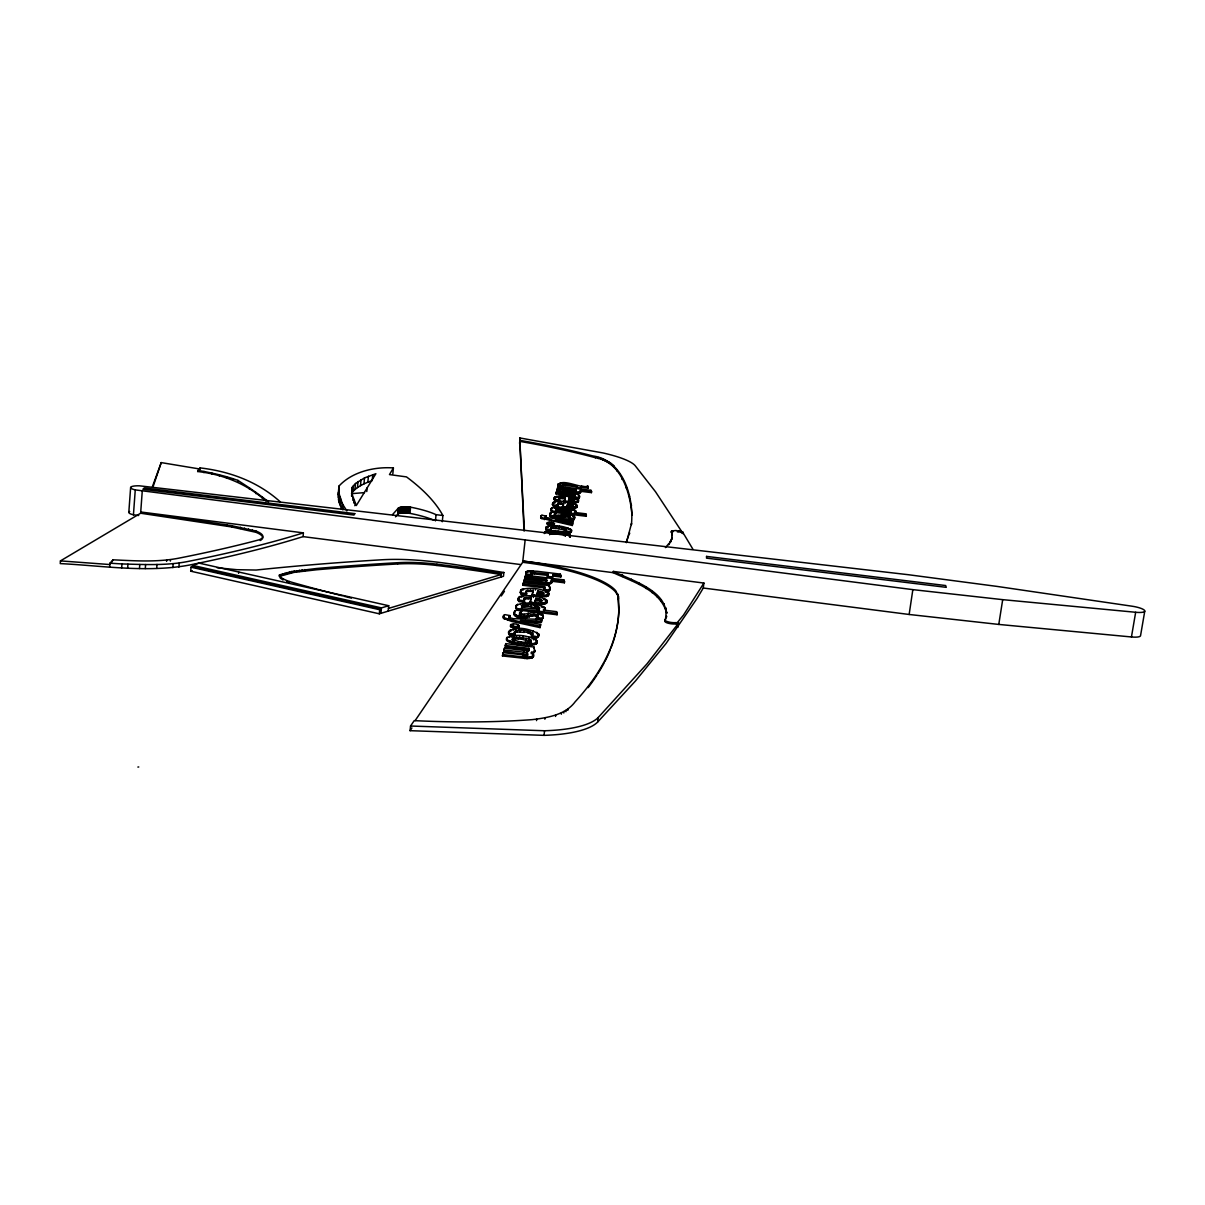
<?xml version="1.0" encoding="UTF-8"?>
<svg xmlns="http://www.w3.org/2000/svg" width="1205" height="1205" viewBox="0 0 1205 1205"><rect width="100%" height="100%" fill="white"/><g stroke="black" fill="none" stroke-linecap="round" stroke-linejoin="round"><path stroke-width="1.5" d="M529.04 648.893L528.875 650.986L528.739 649.721L505.121 646.829L505.272 645.443L528.89 648.32L529.025 649.585L523.934 650.414L504.488 648.124L503.961 649.962L503.811 651.363L527.383 654.631L526.66 652.508L503.961 649.962M519.536 612.878C525.395 617.126 536.33 608.194 543.124 615.122L543.244 617.653L541.376 619.581L536.21 618.632L537.43 616.689C536.24 609.866 519.792 621.675 514.354 613.526L514.595 611.372L516.478 610.076L521.765 611.025L519.385 614.204L521.765 611.025M554.074 499.307L554.601 497.078C562.268 495.059 571.637 496.174 578.596 499.924C577.647 505.678 568.233 501.642 564.121 502.003L565.1 497.575L559.391 497.786L559.466 500.949L555.008 500.572L554.074 498.78L555.309 497.755M554.21 497.665L555.128 499.442L559.587 499.834M574.951 495.797L573.881 497.801L578.34 498.554L579.394 497.56L578.4 494.336L556.469 491.67L556.153 492.8L574.634 495.044L574.83 496.912L574.875 495.376M579.394 497.56L579.274 495.285M557.975 506.492L553.472 506.1L552.523 504.82L553.065 502.56C565.491 496.927 593.99 510.754 562.675 507.546L563.669 503.042L557.9 503.283L557.975 506.492L557.493 504.699M552.523 504.82L552.673 503.148M672.013 538.816L672.149 537.656L668.655 544.796L672.013 538.816L671.637 530.968L675.915 530.516L682.557 531.962L692.875 549.149M352.011 487.528L352.387 495.074L356.319 505.513L375.885 473.701L364.513 477.903L355.52 483.491L352.011 487.528L351.649 496.249L352.011 492.453M544.826 587.046L544.75 588.899L544.434 587.889L522.97 585.284L523.106 583.988L544.57 586.609L543.591 590.119L548.772 591.022L550.098 588.868M523.106 583.988L523.557 582.467L548.998 585.57C552.854 589.14 546.663 591.444 543.741 588.823M520.319 592.559L521.012 589.772C529.748 586.91 541.15 588.191 548.908 593.071L548.471 595.616L546.452 596.505L534.237 596.279L531.917 595.963L533.273 590.209L526.57 590.631L525.742 592.724L526.525 594.668L521.343 594.246L520.319 592.559L521.012 589.772M520.515 590.571L521.479 592.95L526.675 593.372L526.525 594.668M519.867 596.55L518.346 597.996L518.873 600L524.567 600.858L524.431 602.169L518.722 601.31L518.195 599.307L519.867 596.55C528.724 594.984 539.509 595.406 547.07 600.527L546.618 603.118L544.585 604.021L529.869 603.494L531.254 597.62L526.013 597.575L523.783 598.87L524.431 602.169M262.072 539.222A32.897 7.923 4.7 0 0 255.912 532.294L231.601 526.947L140.639 513.225L60.431 560.897L60.25 563.594C103.118 565.748 146.98 572.977 189.667 565.009A1166.018 213.225 1.8 0 0 303.058 536.617L520.545 564.543M683.145 532.354L682.994 533.514L655.52 491.761L635.246 465.763A65.447 13.345 6.6 0 0 603.208 452.99L519.762 437.942L519.882 440.352A257.283 55.791 6 0 1 592.74 455.927C623.572 460.039 634.192 498.147 631.405 524.597L631.54 523.452L626.389 542.627L626.525 541.437M109.64 567.224L109.926 563.202L113.119 559.828C135.306 560.852 157.945 562.419 179.846 557.96A1150.956 209.052 1.8 0 0 259 539.855A32.897 7.908 4.7 0 0 256.017 531.043L231.706 525.711L140.729 511.989L303.389 532.881L303.058 536.617M113.119 559.828L110.89 563.413M121.675 567.962L121.961 563.94C144.6 564.543 167.691 565.853 189.983 561.048A1166.455 212.095 1.8 0 0 303.389 532.881M128.815 512.366L130.622 487.513M127.655 568.218L127.941 564.211M138.696 515.499L133.439 514.821L135.261 489.893A10.725 2.425 4.4 0 1 130.848 487.061A10.725 2.425 4.4 0 1 139.419 485.811L908.434 574.725L997.062 586.413L1131.947 606.19A12.276 2.756 9.4 0 1 1144.645 610.558A12.276 2.756 9.4 0 1 1135.667 612.276L1002.696 599.653L912.848 589.637L135.261 489.893M392.83 473.776L393.402 467.932C374.65 466.576 352.176 471.682 338.951 486.097L339.177 493.99L342.13 502.982L341.557 509.218L338.605 500.15L338.394 492.182M140.639 513.225L142.28 490.796M139.479 568.519L139.78 564.512M145.308 568.549L145.594 564.543M280.343 501.913C257.96 481.714 229.733 471.321 200.075 467.901L199.985 469.046L161.229 462.6L152.899 487.257M156.68 568.399L156.981 564.407M166.591 561.379L166.697 560.054M170.372 561.093L170.477 559.768M172.857 567.615L173.159 563.639M178.897 567.133L179.199 563.157M266.004 501.129C246.904 483.883 223.091 474.393 197.65 471.517L200.075 467.901M217.141 567.766L236.888 569.694L256.123 570.04A2531.585 1092.061 17.9 0 1 379.711 559.903C421.449 557.177 462.886 566.049 503.871 572.495L503.464 576.291L379.319 613.812L190.706 571.185L191.023 567.194L192.454 566.696L381.322 609.248L379.711 609.73L191.023 567.194M192.454 566.696L192.559 565.371L199.006 563.112L388.718 605.723L388.191 611.131M203.886 472.631L203.976 471.471L197.741 470.357M211.839 474.258L211.929 473.098L203.976 471.471M219.355 476.005L219.446 474.845L211.929 473.098M226.389 477.873L226.48 476.713L219.446 474.845M227.082 526.269L227.188 525.034M232.866 479.831L232.957 478.671L226.48 476.713M231.601 526.947L231.706 525.711M237.837 481.563L237.927 480.403L232.957 478.671M240.322 528.498L240.428 527.263M521.69 606.251L521.795 607.425L537.686 609.353C543.47 605.497 521.298 601.37 521.479 608.254C524.928 602.666 537.325 610.122 539.584 607.787M238.635 573.354L238.741 572.014M244.479 529.372L244.585 528.121M249.375 489.125L249.48 487.95L237.927 480.403M248.471 530.29L248.576 529.04M252.297 531.269L252.387 530.019M255.972 493.689L256.078 492.514L249.48 487.95M255.912 532.294L256.017 531.043M262.344 498.328L262.434 497.138L256.078 492.514M503.871 572.495L501.295 573.264A506.281 149.947 5.3 0 0 436.948 564.196A63.835 16.117 5.8 0 0 397.74 562.705L386.579 563.353A2478.534 1063.202 17.7 0 0 316.508 568.504L291.7 571.532L279.394 575.056L279.274 576.382L294.035 572.375L316.388 569.799A2477.781 1064.648 17.7 0 1 386.459 564.618L397.62 563.97A63.835 16.147 5.8 0 1 436.812 565.461A506.205 150.203 5.3 0 1 501.144 574.544L388.447 608.435M280.373 578.249L279.394 575.056M281.036 575.719L281.142 574.393M281.473 579.198L280.494 576.924M282.904 575.071L283.024 573.761M282.919 580.132L283.039 578.807L281.593 577.858M284.907 574.469L285.028 573.143M287.016 573.896L287.136 572.571M286.805 581.955L286.926 580.629L283.039 578.807M289.245 573.354L289.366 572.044M289.2 582.828L289.305 581.488L286.926 580.629M291.595 572.857L291.7 571.532M294.035 572.375L294.156 571.065M296.581 571.953L296.701 570.643M299.217 571.547L299.337 570.236M301.958 571.185L302.078 569.89M304.775 570.869L304.895 569.558M338.198 494.788L338.951 486.097M338.274 497.439L338.831 491.324M338.605 500.15L339.177 493.99M339.207 502.892L339.765 496.716M339.915 504.805L340.488 498.614M342.777 509.836L343.214 505.136L342.13 502.982M364.482 492.619L351.529 493.658L352.899 491.58L353.472 485.525M352.794 500.271L353.035 497.725M353.698 502.982L353.939 500.421M352.899 491.58L354.948 489.531L355.52 483.491M354.857 505.723L355.098 503.163M354.948 489.531L357.478 487.558L358.051 481.533M357.478 487.558L360.491 485.675L361.048 479.68M360.491 485.675L363.955 483.883L364.513 477.903M363.955 483.883L367.856 482.196L368.429 476.246M613.33 571.426L703.901 583.054L703.268 588.025L697.047 598.463L666.124 643.38L635.622 680.795L597.665 722.021A94.593 28.016 6.2 0 1 544.042 735.351L410.077 730.682L410.559 726.013L544.57 730.757A94.638 27.881 6.2 0 0 598.192 717.532L647.085 663.744L678.355 623.392L676.231 623.874A6.703 1.732 7.2 0 1 668.835 623.377A6.703 1.732 7.2 0 1 664.874 621.223C673.203 592.453 633.017 580.915 613.33 571.426L613.179 572.661C632.791 581.879 660.671 589.848 666.787 613.39L666.937 612.08M372.767 474.665L372.209 480.599L367.856 482.196M379.319 613.812L379.711 609.73M380.916 613.33L381.443 607.892L388.718 605.723M395.481 516.855L397.876 514.174L398.478 507.953L402.38 506.944L410.574 507.169A57.147 13.195 5.6 0 1 436.059 514.671L442.898 515.514L442.265 521.735M397.876 514.174L398.93 507.682M398.328 513.887L399.563 507.441M398.945 513.646L400.346 507.23M399.744 513.435L400.678 513.255L401.295 507.064M400.678 513.255L401.762 513.134L402.38 506.944M397.62 563.97L397.74 562.705M401.762 513.134L402.967 513.059L403.57 506.868M402.967 513.059L404.247 513.029L404.865 506.838M404.247 513.029L405.618 513.044L406.236 506.853M405.618 513.044L407.049 513.104L407.667 506.913M407.049 513.104L408.495 513.21L409.113 507.019M433.303 519.957A57.117 13.315 5.6 0 0 409.956 513.36L410.574 507.169M435.427 520.906L436.059 514.671M436.812 565.461L436.948 564.196M366.772 491.535L367.179 487.784M500.873 577.075L501.295 573.264M519.762 437.942L524.024 531.013M519.551 443.44L519.882 440.352M509.278 615.996L509.866 617.638L513.42 618.737L541.934 619.295L541.482 621.102L520.304 620.394L540.638 624.491L540.051 627.609L511.553 621.388L503.494 618.286L503.449 615.845L504.88 614.625L510.001 615.574L509.143 617.337L510.001 615.574M503.494 618.286L503.449 615.845M504.006 615.122L503.298 617.201M504.036 618.798L503.645 616.945M504.895 619.295L504.187 617.457M505.272 645.443L505.799 643.621L534.056 647.07L534.674 651.845L531.239 653.728L531.405 652.327L533.032 653.577L533.514 656.514L532.143 657.945L527.082 658.623L502.47 655.957L503.178 652.673L525.5 655.083L527.157 654.812L527.549 653.231M503.178 652.673L502.47 655.957M504.488 648.124L503.811 651.363M507.561 620.304L507.712 618.963L505.046 617.954M505.648 645.006L505.799 643.621M506.657 637.927L506.552 640.126C514.671 645.79 527.157 646.904 536.496 643.771L537.053 640.819C528.89 635.472 515.348 633.243 506.657 637.927L506.552 640.126M508.811 617.804L508.947 616.463M507.004 638.545L507.154 637.174M507.169 640.955L506.702 638.755M509.866 617.638L509.715 618.978L508.932 618.436M508.51 632.565C514.354 624.657 531.104 629.221 538.725 633.951L538.665 636.18L536.662 638.048L531.315 637.008L531.465 635.638C535.984 630.501 513.36 626.645 514.294 634.402L514.912 635.261L509.338 634.839L509.067 631.691M508.6 633.83L508.661 631.194M508.314 641.768L507.32 639.569M509.338 634.839L508.751 632.459M510.378 626.178C510.363 622.443 520.018 623.452 519.024 627.233C517.517 629.115 507.817 627.368 511.809 625.515M509.549 637.46L509.7 636.089M510.287 629.658L510.137 631.013L511.658 630.531M510.543 626.645L510.95 624.416M511.342 627.127L510.528 624.823M509.941 642.521L510.092 641.135L508.465 640.382M511.462 637.144L511.628 635.773M512.637 627.549L512.788 626.193L511.492 625.772M536.21 618.632L537.279 618.029C536.089 611.191 519.641 623.015 514.204 614.866L514.204 612.215M514.204 614.866L514.354 613.526M514.053 613.541L514.595 611.372M513.255 625.44L513.405 624.07M514.701 615.454L514.851 614.113M515.258 610.769L514.46 612.712M512.743 638.228C511.779 643.304 512.155 636.029 515.409 637.566C520.605 637.882 526.811 637.4 531.254 640.488C527.233 643.967 516.478 642.069 512.471 638.635M512.02 643.229L512.185 641.843L510.092 641.135M513.586 630.215L513.737 628.844M545.187 608.645L543.259 610.046L556.559 611.658L557.087 614.761L516.719 609.851L516.132 605.558C524.296 600.843 537.084 603.404 545.097 607.892L545.037 609.956L545.097 607.892M516.026 608.495L516.132 605.558M516.614 604.805L515.996 606.883M512.727 640.879L512.878 639.509M514.354 627.85L514.505 626.48L512.788 626.193M515.484 615.981L515.635 614.64M512.321 640.021L513.33 637.927M513.782 636.978L513.933 635.607M516.719 609.851L516.162 607.169M514.294 634.402L514.686 631.571M517.427 605.513L517.578 604.187M518.15 600.03L518.346 597.996M513.179 639.298L514.219 637.701M516.538 616.463L516.689 615.122M518.361 600.723L518.496 599.412M415.107 720.635L522.669 562.298L525.154 539.93M514.219 633.469L515.288 631.149M518.707 598.493L518.858 597.183M514.912 635.261L514.369 632.098M518.722 601.31L518.873 600M514.625 640.337L514.475 641.708L513.435 641.301M515.891 630.064L516.041 628.709M516.101 627.971L516.252 626.615L519.174 625.877M514.565 643.877L514.716 642.491L512.185 641.843M519.174 601.747L519.325 600.436M514.053 639.072L515.243 638.936L515.409 637.566M515.138 632.52L516.177 630.863M517.864 616.87L518.014 615.529M520.53 593.237L520.665 591.941M520.891 593.824L521.042 592.529M516.478 636.978L516.629 635.607M516.026 632.233L517.201 632.068L517.352 630.697M517.578 627.895L517.728 626.525M521.343 594.246L521.479 592.95M518.03 626.269L518.18 624.913M521.178 597.409L521.328 596.098M521.87 590.45L522.021 589.155M520.62 604.744L520.771 603.419M519.476 617.216L519.626 615.875M518.602 627.624L518.752 626.269M520.259 613.104L520.409 611.763M523.557 582.467L522.97 585.284M518.542 630.095L518.692 628.739M518.994 625.395L519.024 627.233M551.408 579.921L551.272 581.187L564.392 582.783L564.527 581.518L551.408 579.921L551.423 583.22L547.913 584.259L523.934 581.925L524.521 579.138L542.16 581.217L546.739 580.449L546.302 579.289L525.229 576.728L525.079 577.993L546.151 580.569L546.588 581.729L546.739 580.449M520.5 615.574L520.65 614.249M523.301 589.998L523.452 588.718M524.521 579.138L523.934 581.925M517.502 644.449L517.653 643.048L514.716 642.491M515.243 638.936L518.346 638.936L518.496 637.566M521.81 607.169L521.961 605.844M523.015 597.123L523.166 595.812M531.571 575.764L530.908 574.424L532.505 573.761L547.793 575.372L547.944 574.122L532.64 572.511L531.043 573.173L531.571 575.764L526.66 575.418L526.239 571.727L529.356 570.839L537.581 571.336L560.295 574.107L560.958 575.704L560.807 576.969L552.869 575.99L552.297 578.28L553.02 574.74L560.958 575.704M564.527 581.518L563.865 579.891L525.651 575.237L525.079 577.993M521.343 617.487L521.494 616.162M522.368 606.838L522.518 605.513M525.922 574.634L525.877 572.33M525.726 573.595L526.239 571.727M521.765 615.815L521.901 614.475M522.804 604.579L522.955 603.268M519.506 637.129L519.656 635.758M517.201 632.068L520.244 632.038L520.394 630.682M526.962 571.29L526.103 572.993M523.211 606.597L523.362 605.287M523.753 601.295L523.783 598.87M526.66 575.418L526.073 573.369M523.633 600.18L524.476 598.057M527.85 572.255L528.001 570.989M521.464 630.275L521.614 628.905M524.341 606.446L524.491 605.136M524.326 599.352L525.139 597.77M525.862 593.809L525.892 591.429M525.742 592.724L526.57 590.631M520.786 644.916L520.937 643.53L517.653 643.048M524.988 599.081L526.013 597.575M521.283 643.063L521.434 641.678M524.145 615.77L524.296 614.43M525.35 604.579L525.5 603.268M526.434 591.926L527.218 590.36M529.206 572.089L529.356 570.839M524.597 617.758L524.747 616.418M525.726 606.386L525.862 605.061M531.104 641.873L522.292 639.298L522.443 637.912M522.789 637.46L522.94 636.089M527.082 591.64L528.076 590.164M532.987 633.755C533.905 637.294 526.992 630.471 524.1 632.384L524.25 631.013M525.47 620.47L525.32 621.825L541.331 622.443L541.934 619.295M530.848 572.059L530.998 570.793M525.907 617.758L526.058 616.418M527.308 606.416L527.459 605.091M525.862 598.885L528.152 598.749L528.287 597.439M530.908 574.424L531.043 573.173M531.059 575.192L531.194 573.926M531.39 573.972L531.526 572.706M528.227 604.744L528.377 603.419M522.578 656.394L522.729 654.978M527.097 617.653L527.248 616.312M524.085 645.247L524.25 643.862L534.192 643.5L537.129 641.647M527.941 591.459L530.2 591.324L530.336 590.028M523.467 653.713L523.633 652.312M523.783 651.8L523.934 650.414M528.001 614.279L528.152 612.938M532.505 573.761L532.64 572.511M532.776 572.134L532.911 570.884M525.199 643.41L525.35 642.024M530.411 597.198L530.562 595.888M526.118 639.885L526.269 638.514M527.624 631.028L527.775 629.673M529.146 617.201L529.296 615.86M531.254 597.62L531.104 598.915L528.152 598.749M524.702 658.517L524.853 657.117L530.968 656.936L533.679 655.098M556.605 520.937L573.173 521.705L573.309 520.545L555.279 519.732L572.721 523.03L572.285 525.485L540.849 518.105L540.759 516.132L541.919 515.258L546.317 516.026L545.338 517.834L546.151 518.707L545.458 516.674L546.317 516.026M531.043 603.645L531.194 602.334L530.019 602.169M534.357 573.806L534.508 572.541M525.335 656.484L525.5 655.083M527.986 633.002L528.152 631.631M531.104 606.748L531.254 605.422M540.849 518.105L541.196 515.604M526.525 651.905L526.69 650.504M527.112 645.398L527.278 644.012M531.917 595.963L533.273 590.209M541.316 518.481L540.759 516.132M526.299 656.409L526.449 654.993M526.495 653.908L526.66 652.508M533.077 596.129L533.228 594.833L532.053 594.668M541.919 515.258L540.623 517.291M532.218 603.795L532.369 602.485L531.194 602.334M528.272 643.395L528.423 642.009M531.104 616.388L531.254 615.062M533.378 597.499L533.529 596.204M542.069 518.873L541.452 517.322M527.007 656.228L527.157 654.812M527.474 651.815L527.624 650.414M528.92 638.499L529.07 637.114M529.537 633.363L529.688 631.992M528.995 640.623L529.146 639.237M527.082 658.623L527.233 657.207M534.237 596.279L534.387 594.984L533.228 594.833M527.715 655.55L527.865 654.149M528.182 651.634L528.332 650.248M532.203 615.906L532.354 614.565M528.739 649.721L528.89 648.32M529.447 643.259L529.598 641.873M535.366 590.119L535.517 588.823M530.019 641.03L530.17 639.644M530.818 633.755L530.983 632.384M529.808 645.383L529.974 643.997M530.321 643.033L530.471 641.647M533.212 615.604L533.363 614.279M534.493 605.497L534.643 604.187M530.727 641.437L530.878 640.066M535.11 601.159L534.96 602.47L535.894 598.192L541.858 600.527L535.11 601.159L535.894 598.192M544.374 519.656L544.509 518.481L542.205 517.713M531.812 634.192L531.962 632.821M534.719 607.29L534.869 605.979M529.131 658.563L529.281 657.162M531.149 642.31L531.254 640.488M534.252 615.514L534.402 614.188M535.517 604.157L535.653 602.831L543.078 602.967L546.754 601.807M545.338 517.834L545.458 516.674M532.474 634.643L532.64 633.273M537.099 593.688L536.948 594.984L537.867 590.781L543.771 593.071L537.099 593.688L537.867 590.781M545.473 518.286L545.729 516.327M532.926 632.203L533.077 630.848M544.314 533.559L544.841 531.827C552.99 529.763 563.006 530.697 570.281 534.93L570.251 536.722L570.281 534.93M537.49 596.626L537.641 595.315L544.976 595.451L548.998 593.688M544.841 531.827L544.705 533.017L545.684 531.39M530.818 658.352L530.968 656.936M532.128 645.217L532.279 643.832M535.502 615.604L535.653 614.279M551.257 530.727L546.513 530.336L546.287 526.856C554.3 524.672 564.241 525.787 571.456 529.929L571.426 531.751L569.799 533.077L565.235 532.233L566.184 530.637C565.642 527.097 550.73 524.145 550.7 530.095L551.257 530.727L550.73 528.227M537.264 605.995L537.415 604.684M545.85 529.582L545.865 527.489M533.484 639.84L533.649 638.469M541.813 600.165L541.708 601.837L538.063 599.939L538.198 598.629M546.287 526.856L545.729 528.664M532.249 652.869L532.881 654.978L533.032 653.577M537.43 607.938L537.581 606.627M547.401 519.114L547.522 517.954L546.287 517.548M532.143 657.945L532.294 656.529M532.52 653.471L534.824 650.444M536.692 615.83L536.843 614.505M546.513 530.336L545.986 528.408M547.191 524.356C546.136 520.62 556.333 521.976 554.059 525.184C550.595 526.736 543.274 522.789 550.926 523.618L551.062 522.443M536.346 622.187L536.496 620.846M537.535 610.679L537.686 609.353M538.394 604.353L538.545 603.027M539.433 595.195L539.584 593.899M547.025 527.549L547.16 526.374M547.371 523.708L547.507 522.533M534.041 644.886L534.192 643.5M537.46 614.188L537.611 612.863M543.38 592.363L542.973 594.909L543.576 594.005L540.006 592.499L540.141 591.203M546.814 532.264L546.95 531.074M533.89 648.456L534.056 647.07M537.279 618.029L537.43 616.689M537.475 616.177L537.626 614.836M538.409 608.299L538.56 606.989M539.599 598.539L539.75 597.243M547.883 524.717L547.16 522.834M533.047 657.343L533.574 654.345M533.544 653.11L533.71 651.709M535.261 639.222L536.255 641.391L536.421 640.006M548.215 523.542L548.35 522.368M537.927 617.081L538.033 615.258M538.921 608.917L538.771 610.242L539.629 608.209M534.282 652.568L534.448 651.182M539.072 608.691L539.222 607.365M540.021 600.482L540.156 599.171M540.352 596.821L540.488 595.511M548.305 527.218L548.441 526.043M549.616 514.761L551.589 512.065L586.308 516.282L585.796 513.812L574.393 512.426L575.418 512.035C572.541 506.371 558.307 506.446 551.483 508.164L551.724 512.065L549.796 515.74C555.746 521.208 564.377 514.656 570.07 517.713C567.013 511.733 555.369 520.922 549.932 514.58L549.736 513.601M549.796 515.74L549.932 514.58M549.917 514.143L550.052 512.999M535.517 644.404L535.668 643.018M536.692 633.664L536.843 632.294M539.042 614.52L539.192 613.194M549.013 525.049L549.134 523.874L548.019 523.542M550.444 513.707L550.58 512.562M536.662 638.048L538.816 634.809M541.527 595.165L541.663 593.869M548.426 532.053L548.561 530.863M549.435 523.497L549.57 522.322M550.248 516.177L550.369 515.017M541.934 593.026L542.084 591.745M551.077 511.056L551.107 508.721M550.986 509.866L551.483 508.164M536.496 643.771L536.662 642.401M540.864 604.383L541.015 603.072M541.06 602.395L541.482 599.819M537.053 640.819L536.963 643.018M550.926 516.583L551.062 515.424M549.39 532.971C548.215 534.387 563.579 534.297 565.371 534.598C563.187 532.429 545.865 530.366 551.288 534.237M551.197 509.911L551.724 512.065L556.138 512.833L554.18 515.333L556.138 512.833M552.282 507.727L551.363 509.308M538.033 637.189L538.183 635.818M540.397 614.927L540.548 613.586M543.952 584.229L544.088 582.949L549.57 582.783L551.965 581.262M549.48 533.875L549.616 532.685M550.474 525.29L550.595 524.115L549.134 523.874M552.734 505.332L552.658 503.69M552.538 504.293L553.065 502.56M541.663 607.154L541.813 605.844M542.792 596.867L542.943 595.556M549.646 534.794L550.098 532.459M551.845 516.945L551.98 515.785M553.08 505.784L552.869 504.202M538.665 636.18L538.725 633.951M550.504 530.787L550.369 531.962L552.658 532.008L552.794 530.818M543.621 594.366L543.726 592.709M550.7 530.095L550.971 527.835M553.472 506.1L553.2 504.639M552.944 503.69L553.908 502.093M554.27 499.804L554.405 498.689M554.481 498.192L554.601 497.078M540.051 627.609L540.638 624.491M544.434 587.889L544.57 586.609M550.7 533.499L550.836 532.309M541.527 615.394L541.678 614.053M542.928 604.277L543.078 602.967M550.595 529.402L551.468 527.549M554.616 500.256L554.737 499.126M541.376 619.581L543.395 616.312M551.965 525.41L552.101 524.235L554.541 523.738M552.99 517.261L553.125 516.117M555.008 500.572L555.128 499.442M541.331 622.443L541.482 621.102M543.922 599.804L544.073 598.508M546.151 580.569L546.302 579.289M551.333 528.724L552.206 527.338M552.387 523.859L552.523 522.684M543.229 607.817L543.38 606.492M551.694 533.423L551.83 532.233M574.74 496.49L556.032 493.914L556.469 491.67M544.826 596.761L544.976 595.451M546.076 584.305L546.226 583.039M546.498 581.081L546.633 579.816M554.842 508.344L554.963 507.2M580.644 492.258L580.117 491.248L591.429 492.619L591.565 491.519L580.253 490.149L580.644 492.258L579.65 493.131L573.957 493.417L556.725 491.429L557.162 489.185C561.033 487.633 574.288 494.261 575.839 489.607L557.659 487.392L557.538 488.492L576.02 491.098M542.491 618.813L542.642 617.472M553.2 525.365L553.336 524.19M557.162 489.185L556.725 491.429M543.124 615.122L543.244 617.653M545.805 592.378L545.94 591.083M552.071 528.528L553.2 527.248M556.514 497.439L556.65 496.324M577.059 485.751L576.517 488.552L577.059 485.751C574.755 486.88 562.524 481.684 563.142 485.811L563.021 486.91L558.126 485.992C560.295 476.668 582.783 489.863 587.679 485.916L588.161 488.221L581.307 487.377L581.443 486.278L588.296 487.121M544.585 604.021L544.72 602.711M554.375 517.548L554.511 516.388M554.872 514.52L554.993 513.375M591.565 491.519L590.932 490.299L557.975 486.278L557.538 488.492M558.126 485.992L558.337 483.672M544.479 607.184L544.946 609.218M545.383 600.482L545.534 599.171M544.329 610.814L544.479 609.489M554.059 525.184L554.36 523.377M555.189 516.358L554.315 514.174M556.077 509.007C555.821 511.583 570.824 507.742 570.537 512.667L570.854 510.393L569.423 509.82L560.732 508.54L555.867 509.308L556.002 510.182L569.634 511.839L570.854 510.393M558.789 486.594L558.036 484.109M545.805 603.63L545.955 602.319M546.452 596.505L546.603 595.21M547.913 584.259L548.049 582.979M556.409 509.926L556.544 508.781M546.528 599.864L546.618 603.118M556.695 508.269L556.815 507.124M558.051 497.258L558.186 496.144M554.33 533.469L554.451 532.279M555.972 517.773L556.107 516.614M559.692 484.229L559.813 483.13M556.258 516.538L556.394 515.394L555.309 515.198M557.117 509.76L557.252 508.615M557.207 505L557.9 503.283M546.995 602.47L547.07 600.527M547.673 596.129L547.823 594.833M548.38 592.423L548.23 593.719L547.236 593.041M548.862 586.85L548.998 585.57M555.219 532.158L555.354 530.983M553.065 528.423L555.641 528.453L555.776 527.278M557.779 504.413L558.457 503.072M559.466 500.949L558.834 498.373M548.772 591.022L548.908 589.742M549.42 584.063L549.57 582.783M558.849 500.316L559.391 497.786M560.837 484.124L560.958 483.039M548.471 595.616L548.621 594.321M557.358 516.614L557.493 515.454L566.591 514.038L573.957 515.755L574.619 518.21L573.113 519.596L568.67 518.828L570.146 516.207M558.081 509.67L558.201 508.525M549.179 590.751L549.329 589.471M558.322 504.217L559.195 502.952M559.271 498.915L559.933 497.59M559.888 497.198L560.024 496.083M549.585 590.405L549.736 589.109M556.605 527.172L556.74 525.998M558.864 508.299L559 507.154M549.887 590.013L550.037 588.733M550.61 583.732L550.76 582.452M558.292 516.538L558.427 515.394M550.052 589.667L550.248 587.588M559.256 509.64L559.376 508.495M559.813 498.719L560.671 497.469M562.253 484.124L562.374 483.024M551.423 583.22L551.574 581.94M558.759 518.014L558.894 516.87M563.021 486.91L562.524 484.802M551.83 582.527L551.875 580.569M562.554 486.474L562.916 484.47M536.526 720.605L536.692 719.084C550.715 717.05 566.245 713.857 575.207 701.717A2324.822 484.41 -2 0 0 618.948 608.555L618.436 596.324L615.8 590.796A103.585 26.103 6.3 0 0 522.804 561.063L613.179 572.661M552.869 575.99L553.02 574.74M557.674 533.785L557.81 532.595M560.596 509.685L560.732 508.54M559.06 504.082L561.003 504.006L561.138 502.877M561.997 497.258L562.117 496.144M558.02 532.459L558.156 531.269M559.542 521.027L559.677 519.852M559.873 518.03L560.009 516.885M565.235 532.233L566.124 530.531L558.924 528.754L559.06 527.579M562.389 485.901L563.729 485.434L564.03 483.115M559.256 527.444L559.391 526.269M561.319 508.45L561.455 507.32M560.536 498.584L562.464 498.524L562.584 497.394M560.867 517.984L561.003 516.825M561.515 515.499L561.651 514.339M563.729 485.434L565.326 485.479L565.461 484.38M562.675 507.546L563.669 503.042M564.317 497.424L564.452 496.309M564.121 502.003L565.1 497.575M562.599 517.668L562.735 516.523M563.684 507.682L562.795 506.416M560.943 534.267L561.078 533.077M563.081 515.198L563.202 514.038M563.85 509.986L563.985 508.841M565.115 502.139L564.241 500.873M562.253 529.266L562.389 528.076M564.693 507.817L564.814 506.672L563.804 506.552M565.431 503.163L565.552 502.033M564.241 517.111L564.362 515.951M566.124 502.259L565.25 501.009M563.247 533.288L563.383 532.113M563.579 529.552L563.714 528.377M565.145 515.122L565.265 513.963M565.145 516.764L565.281 515.604M563.398 534.839L563.533 533.664M566.696 509.097L566.817 507.968M566.004 516.553L566.139 515.409M567.66 503.539L567.525 504.684L572.721 506.492L572.495 504.82L567.66 503.539L566.968 506.868L567.103 505.738L572.315 505.754L572.495 504.82M564.286 535.156L564.422 533.966M564.678 529.854L564.814 528.679M566.455 515.183L566.591 514.038M566.952 510.438L567.088 509.293M567.51 508.118L567.645 506.989L573.972 507.185L577.376 505.904M560.295 574.107L560.807 576.969M566.892 516.508L567.013 515.348M568.308 503.57L568.444 502.44M569.046 498.057L568.504 500.211L574.198 499.849L569.046 498.057L568.926 499.186L574.002 500.708M565.04 534.282L564.03 535.592M565.537 530.185L565.672 529.01M556.559 611.658L557.087 614.761M565.235 535.788L565.371 534.598M565.401 533.8L565.537 532.61M568.911 502.56L569.046 501.431L576.698 501.476L578.596 499.924M565.296 536.12L565.431 534.93M569.814 496.972L569.694 498.087L572.149 498.539L572.27 497.424M566.049 531.827L566.26 529.356M566.41 528.754L566.546 527.579M567.947 516.583L568.158 514.204M544.856 719.204L545.021 717.698M566.486 531.254L566.576 529.703M569.121 507.064L569.257 505.934M569.513 505.031L569.649 503.901M569.076 509.519L569.197 508.374M569.302 510.95L569.423 509.82M570.899 499.533L571.019 498.403M544.042 735.351L544.57 730.757M567.178 534.342L567.314 533.167M568.971 516.779L569.106 515.62M569.498 512.984L569.634 511.839M569.98 508.314L570.101 507.169M568.926 521.449L569.061 520.289M569.573 515.574L569.694 514.414M570.793 504.021L570.914 502.892M568.338 528.121L568.203 529.296L569.649 529.869L569.784 528.694M569.649 517.035L569.784 515.876M570.146 511.236L570.281 510.092M570.929 507.079L571.065 505.934M571.215 505.467L571.351 504.323M571.351 502.741L571.486 501.626M571.05 511.839L571.185 510.694M568.579 534.915L568.715 533.74M571.095 512.17L571.23 511.025M572.571 499.955L572.706 498.84M563.865 579.891L564.392 582.783M572.089 508.374L572.224 507.23M572.661 506.221L572.797 505.091M572.857 504.503L572.993 503.374M573.957 493.417L574.092 492.318L579.786 492.032L580.674 490.631M569.724 534.327L570.146 536.12M569.799 533.077L571.562 530.562M572.721 506.492L572.842 505.362M574.499 491.083L574.378 492.182L575.644 492.017M572.224 515.002L573.068 516.508L573.203 515.363M573.444 502.816L573.58 501.687M573.716 500.452L573.836 499.322M569.89 537.264L570.387 535.532M573.008 509.293L572.872 510.438L571.14 509.956M574.062 500.964L574.137 499.578M574.634 495.044L573.881 497.801M570.839 529.311L571.426 531.751M575.116 492.137L575.237 491.022M570.929 532.474L571.065 531.3M575.704 490.706L575.839 489.607M571.321 531.119L571.456 529.929M573.851 508.314L573.972 507.185M572.285 525.485L572.405 524.326L544.509 518.481M575.794 493.508L575.915 492.393M576.126 491.58L576.141 489.998M572.586 524.19L572.721 523.03M573.113 519.596L574.755 517.05M574.363 509.805L575.854 512.562L575.99 511.417M575.192 502.771L575.312 501.642M573.49 520.379L573.625 519.219L547.522 517.954M573.821 516.915L573.957 515.755M575.854 499.518L575.975 498.403M574.017 519.054L574.152 517.894M575.237 508.149L575.372 507.019M574.469 516.162L574.619 518.21M575.794 505.543L575.93 504.413M575.207 511.462L575.342 510.318M577.361 493.493L577.481 492.378M576.562 502.606L576.698 501.476M575.764 512.005L575.885 510.86M576.276 507.877L576.412 506.748M576.803 504.925L577.255 507.034M578.264 495.451L578.4 494.336M576.939 507.516L577.285 505.437M577.587 502.334L577.722 501.22M578.641 493.372L578.777 492.258M578.114 499.427L578.551 501.506M578.34 498.554L579.53 496.445M578.249 501.973L578.385 500.843M578.686 498.358L578.807 497.243M579.018 498.102L579.153 496.987M579.274 497.816L579.53 495.858M579.65 493.131L579.786 492.032M580.328 492.77L580.464 491.655M555.535 716.448L555.716 714.957M587.679 485.916L588.161 488.221M561.319 714.219L561.5 712.727M585.796 513.812L586.308 516.282M563.789 712.999L563.955 711.507M590.932 490.299L591.429 492.619M632.143 514.158L632.007 515.303C630.275 492.845 621.343 462.027 595.466 457.749L595.586 456.71M565.943 711.703L566.124 710.212M567.811 710.363L567.992 708.871M598.147 458.563L598.267 457.508M600.662 459.376L600.798 458.337M602.997 460.22L603.118 459.18M605.136 461.063L605.256 460.024M607.064 461.922L607.2 460.882M608.781 462.78L608.917 461.741M610.272 463.639L610.408 462.584M611.538 464.497L611.658 463.443M613.345 466.169L613.466 465.115M613.872 466.983L613.993 465.928M616.749 470.839L616.87 469.769M622.066 479.439L622.187 478.37M597.665 722.021L598.192 717.532M626.299 488.206L626.434 487.106M610.905 648.23A2324.325 485.223 -2 0 0 618.798 609.866L617.653 593.794M629.402 497.093L629.537 495.993M618.09 596.686L618.24 595.406M618.286 597.605L618.436 596.324M618.346 599.126L618.511 597.831M621.901 576.201L622.051 574.951M622.639 576.502L622.789 575.252M631.33 506.13L631.465 505.015M629.432 534.041L629.567 532.866L626.178 542.416M631.3 580.449L631.45 579.198M639.132 584.485L639.283 583.22M646.076 588.567L646.242 587.302M652.101 592.709L652.251 591.444M657.132 596.882L657.297 595.601M665.416 547.597L668.805 543.621M661.168 601.054L661.319 599.774M672.285 534.508L672.149 535.668L671.411 531.285M671.275 532.444L671.637 530.968M670.839 541.873L670.989 540.699M671.501 532.113L672.254 530.712M664.136 605.211L664.286 603.916M666.019 609.323L666.169 608.028M664.874 621.223L666.576 616.056L666.41 617.367M678.987 530.893L678.837 532.053L677.3 531.812M680.268 532.354L680.418 531.209M681.638 531.571L681.488 532.731L682.994 533.514M682.422 533.122L682.557 531.962M676.231 623.874L683.521 615.047L703.901 583.054M677.858 627.353L678.52 622.081M703.268 588.025L909.142 614.475L912.848 589.637M909.142 614.475L998.779 624.431L1002.696 599.653M998.779 624.431L1131.45 636.963L1135.667 612.276M1144.75 611.251L1140.517 635.848A12.246 2.862 9.6 0 1 1131.45 636.963M573.173 521.705L573.625 519.219M581.443 486.278L580.9 489.079L581.036 487.98L576.638 487.453M547.944 574.122L547.206 577.662L547.356 576.397L552.447 577.014M529.869 603.494L530.697 600.436M557.659 487.392L557.975 486.278M556.032 493.914L556.349 492.785M525.229 576.728L525.651 575.237M152.448 486.579L161.229 462.6M393.402 467.932L389.471 474.589L406.477 476.894A978.611 216.629 1.5 0 1 442.898 515.514M557.915 485.208L558.804 484.44M410.077 730.682L411.914 727.971M501.295 595.948L504.458 591.278M410.559 726.013L414.219 720.635A322.533 87.317 5.4 0 0 532.203 719.641L536.692 719.084M392.529 514.595L398.478 507.953M197.65 471.517L199.985 469.046M531.315 637.008L532.324 636.406M569.197 536.511L570.025 536.074M568.67 518.828L569.543 518.406M190.706 571.185L192.137 570.688M553.788 503.238L555.008 502.922M531.405 652.327L532.67 652.071M672.119 531.872L673.083 531.706M137.882 767.058L138.771 766.967M530.2 591.324L533.122 591.504M109.926 563.202L121.961 563.94M556.394 515.394L557.493 515.454M562.464 498.524L564.979 498.689M561.003 504.006L563.548 504.187M526.811 574.152L531.721 574.499M60.431 560.897L109.836 564.543M514.505 626.48L516.252 626.615M558.909 485.495L563.142 485.811M509.489 633.469L515.062 633.89M550.595 524.115L552.101 524.235M546.648 529.146L551.393 529.537M553.607 504.97L558.096 505.362M520.244 632.038L524.1 632.384M518.346 638.936L522.292 639.298M555.641 528.453L558.924 528.754M544.088 582.949L524.085 580.644M524.853 657.117L502.636 654.541M574.092 492.318L556.846 490.315M520.937 643.53L524.25 643.862M565.326 485.479L576.924 486.85M408.495 513.21L409.956 513.36M534.387 594.984L537.641 595.315M532.369 602.485L535.653 602.831M566.245 501.129L569.046 501.431M564.814 506.672L567.645 506.989M551.86 510.92L586.443 515.138M516.87 608.525L557.237 613.435M574.002 496.686L578.475 497.439M568.805 517.668L573.234 518.451M565.356 531.059L569.935 531.902M536.361 617.291L541.542 618.24M537.716 592.077L540.006 592.499M535.743 599.503L538.063 599.939M531.465 635.638L536.827 636.677M540.202 626.269L507.712 618.963M192.559 565.371L381.443 607.892M595.466 457.749L592.619 456.966A257.268 55.897 6 0 0 519.777 441.376L524.386 530.516M289.305 581.488L291.972 582.301A678.656 143.802 7.2 0 0 342.341 595.842M553.517 524.175L554.405 524.898M262.434 497.138L268.564 501.807M537.897 634.478L538.575 635.321M526.013 592.514L526.675 593.372M523.904 599.985L524.567 600.858M346.889 510.965L343.214 505.136M617.502 595.074L615.65 592.077A103.57 26.149 6.3 0 0 522.669 562.298M533.408 655.746L533.514 656.514M534.613 649.977L534.674 651.845M261.289 539.9A32.897 7.923 4.7 0 1 260.235 540.533M676.397 622.563A6.703 1.732 7.2 0 1 669.001 622.051A6.703 1.732 7.2 0 1 665.039 619.912M610.257 649.872A2324.325 485.223 -2 0 1 604.85 661.56M604.067 663.051A2324.325 485.223 -2 0 1 597.891 673.64M596.912 675.162A2324.325 485.223 -2 0 1 588.1 687.648M351.393 598.117A678.656 143.802 7.2 0 1 344.148 596.294M133.439 514.821A10.709 2.5 4.3 0 1 129.718 511.477M706.552 556.409L706.522 558.141L946.287 587.347L945.654 585.54L706.552 556.409M354.797 513.631L353.939 515.032L142.898 489.275L144.254 487.935L354.797 513.631"/></g></svg>
